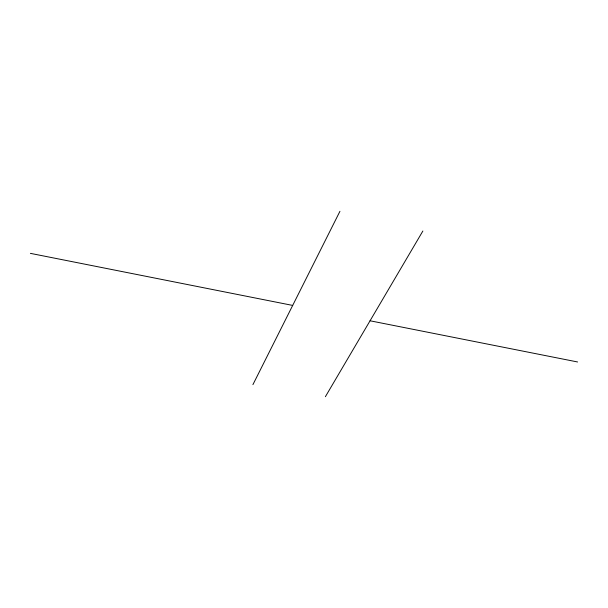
<?xml version="1.0" encoding="UTF-8"?>
<svg xmlns="http://www.w3.org/2000/svg" width="608" height="608" viewBox="0 0 608 608"><rect width="100%" height="100%" fill="white"/><g stroke="black" fill="none" stroke-linecap="round" stroke-linejoin="round"><path stroke-width="0.91" d="M252.92 384.636L339.94 211.295M325.379 396.705L422.879 231.01M30.4 253.361L292.684 305.421M370.059 320.781L577.6 361.973"/></g></svg>
